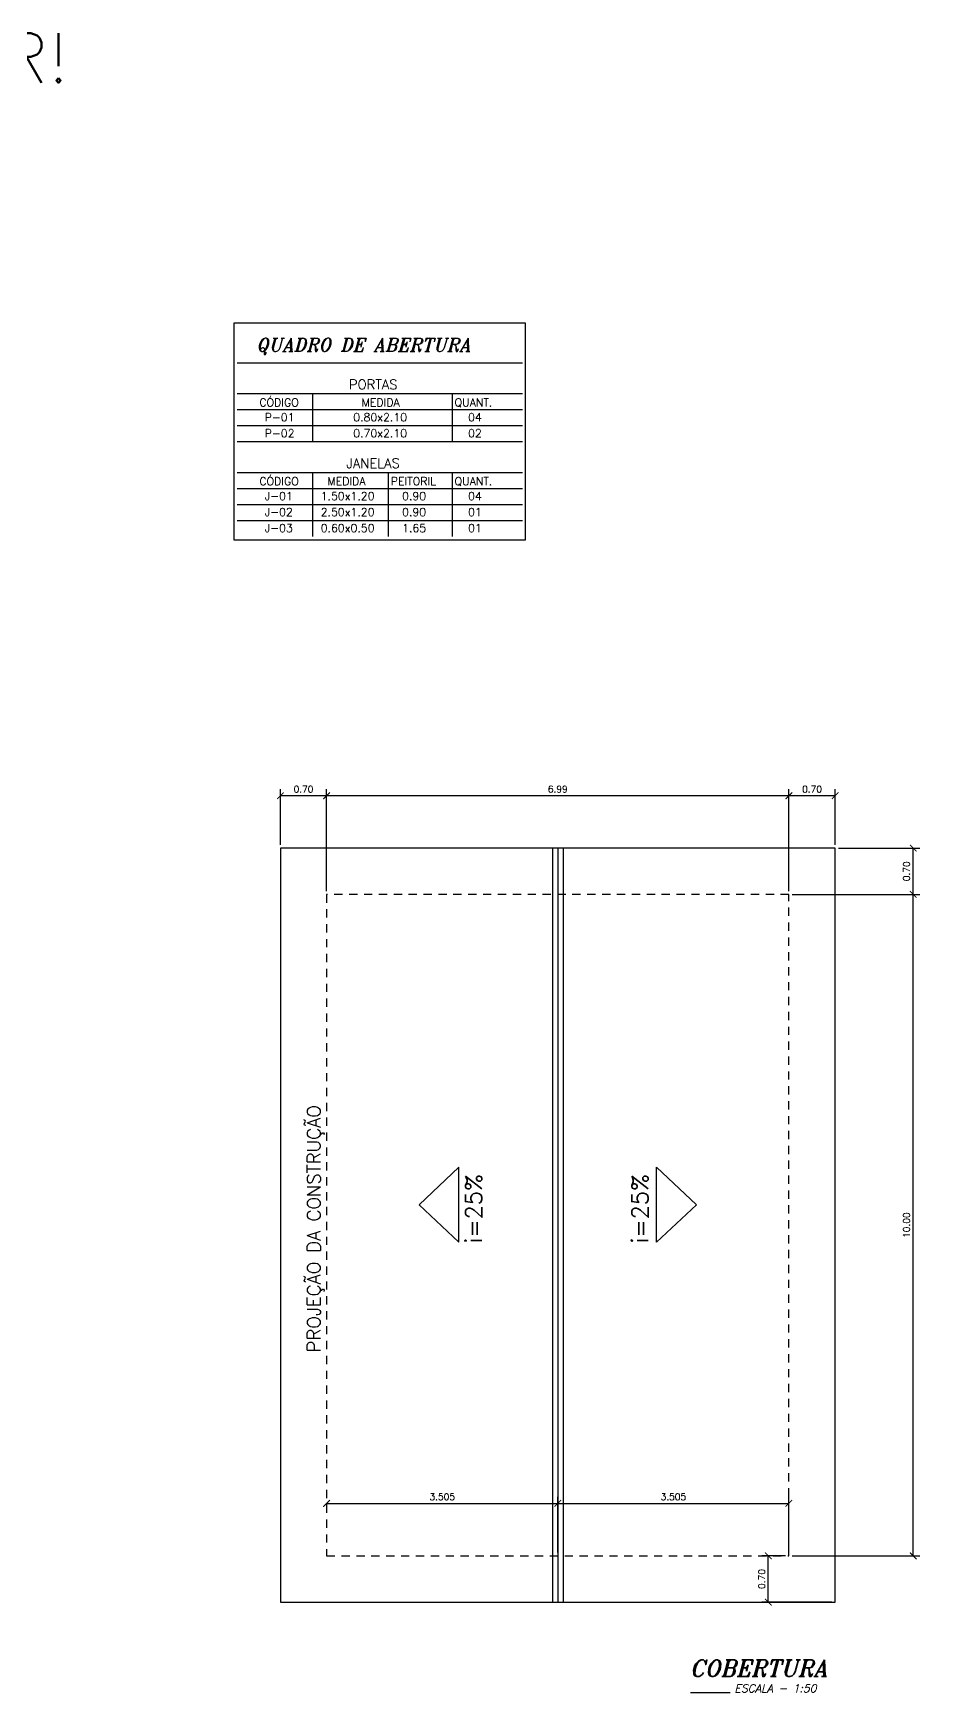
# Model space of a CAD drawing. Extents: x -31.1 to 8.5, y -9.6 to 18.4.
# Drawn here: x -4.92 to 8.49, y -6.72 to 18.37 of the extents above; entities that cross this region are included whole.
import ezdxf

# ---------------------------------------------------------------- set-up
doc = ezdxf.new("R2010")
doc.units = 0
doc.header["$MEASUREMENT"] = 0
doc.linetypes.add('HIDDEN2', pattern=[0.1875, 0.125, -0.0625])
doc.layers.get('0').update_dxf_attribs({"linetype": 'CONTINUOUS'})
doc.layers.get('DEFPOINTS').update_dxf_attribs({"linetype": 'CONTINUOUS'})
for name, color, linetype in [('COBERTURA', 2, 'CONTINUOUS'), ('COTAS', 1, 'CONTINUOUS'), ('PROJECAO', 7, 'HIDDEN2'), ('TEXTO0', 7, 'CONTINUOUS'), ('TEXTO1', 2, 'CONTINUOUS'), ('TEXTO2', 6, 'CONTINUOUS')]:
    doc.layers.add(name, color=color, linetype=linetype)
doc.styles.add('TEXTO0', font='romans.shx')
doc.styles.add('TEXTO1', font='romant.shx')
doc.dimstyles.get("Standard").update_dxf_attribs({"dimtxt": 0.1, "dimasz": 0.1, "dimexe": 0.1, "dimexo": 0.05, "dimgap": 0.05, "dimtad": 1, "dimzin": 0, "dimdsep": 46, "dimtxsty": 'TEXTO0', "dimblk1": 'ARCHTICK', "dimblk2": 'ARCHTICK', "dimsah": 1, "dimcen": 0.09, "dimclrt": 7, "dimadec": 0, "dimazin": 0, "dimtfac": 1, "dimtdec": 4, "dimtmove": 0, "dimatfit": 3, "dimldrblk": 'ARCHTICK', "dimfxl": 1, "dimtolj": 1, "dimtzin": 0, "dimarcsym": 0})

# ---------------------------------------------------------------- blocks, each defined once
blk = doc.blocks.new('_ARCHTICK')
at = {"color": 0, "linetype": 'ByBlock', "const_width": 0.15}
blk.add_lwpolyline([(-0.5, -0.5), (0.5, 0.5)], dxfattribs=at)
blk = doc.blocks.new('*D63')
at = {"layer": 'COTAS', "color": 0, "lineweight": -2, "transparency": 16777216}
for p, q in [((6.461, -4.652), (6.099, -4.652)), ((6.199, -5.352), (6.199, -4.652)), ((7.161, -5.352), (6.099, -5.352))]:
    blk.add_line(p, q, dxfattribs=at)
at = {"layer": 'DEFPOINTS', "color": 0, "transparency": 16777216}
for p in [(6.199, -4.652), (6.511, -4.652), (7.211, -5.352)]:
    blk.add_point(p, dxfattribs=at)
at = {"layer": 'COTAS', "color": 0, "lineweight": -2, "transparency": 16777216, "xscale": 0.1, "yscale": 0.1, "zscale": 0.1}
for p, rotation in [((6.199, -4.652), 90), ((6.199, -5.352), 270)]:
    blk.add_blockref('_ARCHTICK', p, dxfattribs=dict(at, rotation=rotation))
at = {"layer": 'COTAS', "color": 7, "transparency": 16777216, "insert": (6.099, -5.002), "char_height": 0.1, "attachment_point": 5, "rotation": 90, "style": 'TEXTO0'}
blk.add_mtext('\\A1;0.70', dxfattribs=at)
blk = doc.blocks.new('*D64')
at = {"layer": 'COTAS', "color": 0, "lineweight": -2, "transparency": 16777216}
for p, q in [((6.561, 5.348), (8.49, 5.348)), ((8.39, -4.652), (8.39, 5.348)), ((6.561, -4.652), (8.49, -4.652))]:
    blk.add_line(p, q, dxfattribs=at)
at = {"layer": 'DEFPOINTS', "color": 0, "transparency": 16777216}
for p in [(6.511, 5.348), (8.39, 5.348), (6.511, -4.652)]:
    blk.add_point(p, dxfattribs=at)
at = {"layer": 'COTAS', "color": 0, "lineweight": -2, "transparency": 16777216, "xscale": 0.1, "yscale": 0.1, "zscale": 0.1}
for p, rotation in [((8.39, 5.348), 90), ((8.39, -4.652), 270)]:
    blk.add_blockref('_ARCHTICK', p, dxfattribs=dict(at, rotation=rotation))
at = {"layer": 'COTAS', "color": 7, "transparency": 16777216, "insert": (8.29, 0.348), "char_height": 0.1, "attachment_point": 5, "rotation": 90, "style": 'TEXTO0'}
blk.add_mtext('\\A1;10.00', dxfattribs=at)
blk = doc.blocks.new('*D65')
at = {"layer": 'COTAS', "color": 0, "lineweight": -2, "transparency": 16777216}
for p, q in [((7.261, 6.048), (8.49, 6.048)), ((8.39, 5.348), (8.39, 6.048))]:
    blk.add_line(p, q, dxfattribs=at)
at = {"layer": 'DEFPOINTS', "color": 0, "transparency": 16777216}
for p in [(7.211, 6.048), (8.39, 6.048), (6.511, 5.348)]:
    blk.add_point(p, dxfattribs=at)
at = {"layer": 'COTAS', "color": 0, "lineweight": -2, "transparency": 16777216, "xscale": 0.1, "yscale": 0.1, "zscale": 0.1}
for p, rotation in [((8.39, 6.048), 90), ((8.39, 5.348), 270)]:
    blk.add_blockref('_ARCHTICK', p, dxfattribs=dict(at, rotation=rotation))
at = {"layer": 'COTAS', "color": 7, "transparency": 16777216, "insert": (8.29, 5.698), "char_height": 0.1, "attachment_point": 5, "rotation": 90, "style": 'TEXTO0'}
blk.add_mtext('\\A1;0.70', dxfattribs=at)
blk = doc.blocks.new('*D66')
at = {"layer": 'COTAS', "color": 0, "lineweight": -2, "transparency": 16777216}
for p, q in [((6.511, 5.398), (6.511, 6.94)), ((7.211, 6.84), (6.511, 6.84)), ((7.211, 6.098), (7.211, 6.94))]:
    blk.add_line(p, q, dxfattribs=at)
at = {"layer": 'DEFPOINTS', "color": 0, "transparency": 16777216}
for p in [(6.511, 6.84), (7.211, 6.048), (6.511, 5.348)]:
    blk.add_point(p, dxfattribs=at)
at = {"layer": 'COTAS', "color": 0, "lineweight": -2, "transparency": 16777216, "xscale": 0.1, "yscale": 0.1, "zscale": 0.1, "rotation": 180}
blk.add_blockref('_ARCHTICK', (6.511, 6.84), dxfattribs=at)
at = {"layer": 'COTAS', "color": 0, "lineweight": -2, "transparency": 16777216, "xscale": 0.1, "yscale": 0.1, "zscale": 0.1}
blk.add_blockref('_ARCHTICK', (7.211, 6.84), dxfattribs=at)
at = {"layer": 'COTAS', "color": 7, "transparency": 16777216, "insert": (6.861, 6.94), "char_height": 0.1, "attachment_point": 5, "style": 'TEXTO0'}
blk.add_mtext('\\A1;0.70', dxfattribs=at)
blk = doc.blocks.new('*D67')
at = {"layer": 'COTAS', "color": 0, "lineweight": -2, "transparency": 16777216}
for p, q in [((-0.479, 5.398), (-0.479, 6.94)), ((6.511, 6.84), (-0.479, 6.84))]:
    blk.add_line(p, q, dxfattribs=at)
at = {"layer": 'DEFPOINTS', "color": 0, "transparency": 16777216}
for p in [(-0.479, 6.84), (-0.479, 5.348), (6.511, 5.348)]:
    blk.add_point(p, dxfattribs=at)
at = {"layer": 'COTAS', "color": 0, "lineweight": -2, "transparency": 16777216, "xscale": 0.1, "yscale": 0.1, "zscale": 0.1, "rotation": 180}
blk.add_blockref('_ARCHTICK', (-0.479, 6.84), dxfattribs=at)
at = {"layer": 'COTAS', "color": 0, "lineweight": -2, "transparency": 16777216, "xscale": 0.1, "yscale": 0.1, "zscale": 0.1}
blk.add_blockref('_ARCHTICK', (6.511, 6.84), dxfattribs=at)
at = {"layer": 'COTAS', "color": 7, "transparency": 16777216, "insert": (3.016, 6.94), "char_height": 0.1, "attachment_point": 5, "style": 'TEXTO0'}
blk.add_mtext('\\A1;6.99', dxfattribs=at)
blk = doc.blocks.new('*D68')
at = {"layer": 'COTAS', "color": 0, "lineweight": -2, "transparency": 16777216}
for p, q in [((-1.179, 6.098), (-1.179, 6.94)), ((-0.479, 6.84), (-1.179, 6.84))]:
    blk.add_line(p, q, dxfattribs=at)
at = {"layer": 'DEFPOINTS', "color": 0, "transparency": 16777216}
for p in [(-1.179, 6.84), (-1.179, 6.048), (-0.479, 5.348)]:
    blk.add_point(p, dxfattribs=at)
at = {"layer": 'COTAS', "color": 0, "lineweight": -2, "transparency": 16777216, "xscale": 0.1, "yscale": 0.1, "zscale": 0.1, "rotation": 180}
blk.add_blockref('_ARCHTICK', (-1.179, 6.84), dxfattribs=at)
at = {"layer": 'COTAS', "color": 0, "lineweight": -2, "transparency": 16777216, "xscale": 0.1, "yscale": 0.1, "zscale": 0.1}
blk.add_blockref('_ARCHTICK', (-0.479, 6.84), dxfattribs=at)
at = {"layer": 'COTAS', "color": 7, "transparency": 16777216, "insert": (-0.829, 6.94), "char_height": 0.1, "attachment_point": 5, "style": 'TEXTO0'}
blk.add_mtext('\\A1;0.70', dxfattribs=at)
blk = doc.blocks.new('*D69')
at = {"layer": 'COTAS', "color": 0, "lineweight": -2, "transparency": 16777216}
for p, q in [((3.016, -4.602), (3.016, -3.758)), ((-0.479, -3.858), (3.016, -3.858))]:
    blk.add_line(p, q, dxfattribs=at)
at = {"layer": 'DEFPOINTS', "color": 0, "transparency": 16777216}
for p in [(3.016, -3.858), (-0.479, -4.652), (3.016, -4.652)]:
    blk.add_point(p, dxfattribs=at)
at = {"layer": 'COTAS', "color": 0, "lineweight": -2, "transparency": 16777216, "xscale": 0.1, "yscale": 0.1, "zscale": 0.1, "rotation": 180}
blk.add_blockref('_ARCHTICK', (-0.479, -3.858), dxfattribs=at)
at = {"layer": 'COTAS', "color": 0, "lineweight": -2, "transparency": 16777216, "xscale": 0.1, "yscale": 0.1, "zscale": 0.1}
blk.add_blockref('_ARCHTICK', (3.016, -3.858), dxfattribs=at)
at = {"layer": 'COTAS', "color": 7, "transparency": 16777216, "insert": (1.269, -3.758), "char_height": 0.1, "attachment_point": 5, "style": 'TEXTO0'}
blk.add_mtext('\\A1;3.505', dxfattribs=at)
blk = doc.blocks.new('*D70')
at = {"layer": 'COTAS', "color": 0, "lineweight": -2, "transparency": 16777216}
for p, q in [((6.511, -4.602), (6.511, -3.758)), ((3.016, -3.858), (6.511, -3.858))]:
    blk.add_line(p, q, dxfattribs=at)
at = {"layer": 'DEFPOINTS', "color": 0, "transparency": 16777216}
for p in [(6.511, -3.858), (3.016, -4.652), (6.511, -4.652)]:
    blk.add_point(p, dxfattribs=at)
at = {"layer": 'COTAS', "color": 0, "lineweight": -2, "transparency": 16777216, "xscale": 0.1, "yscale": 0.1, "zscale": 0.1, "rotation": 180}
blk.add_blockref('_ARCHTICK', (3.016, -3.858), dxfattribs=at)
at = {"layer": 'COTAS', "color": 0, "lineweight": -2, "transparency": 16777216, "xscale": 0.1, "yscale": 0.1, "zscale": 0.1}
blk.add_blockref('_ARCHTICK', (6.511, -3.858), dxfattribs=at)
at = {"layer": 'COTAS', "color": 7, "transparency": 16777216, "insert": (4.764, -3.758), "char_height": 0.1, "attachment_point": 5, "style": 'TEXTO0'}
blk.add_mtext('\\A1;3.505', dxfattribs=at)

msp = doc.modelspace()

# ---------------------------------------------------------------- linework, layer by layer
at = {"layer": 'COBERTURA'}
for p, q in [((2.936, 6.048), (2.936, -5.352)), ((3.016, 6.048), (3.016, -5.352)), ((3.096, 6.048), (3.096, -5.352)), ((0.918, 0.656), (1.521, 1.223)), ((1.521, 0.089), (1.521, 1.223)), ((5.114, 0.656), (4.511, 1.223)), ((4.511, 0.089), (4.511, 1.223)), ((0.918, 0.656), (1.521, 0.089)), ((5.114, 0.656), (4.511, 0.089))]:
    msp.add_line(p, q, dxfattribs=at)
msp.add_lwpolyline([(7.211, -5.352), (7.211, 6.048), (-1.179, 6.048), (-1.179, -5.352)], close=True, dxfattribs=at)
at = {"layer": 'PROJECAO'}
msp.add_lwpolyline([(6.511, -4.652), (6.511, 5.348), (-0.479, 5.348), (-0.479, -4.652)], close=True, dxfattribs=at)
at = {"layer": 'TEXTO0'}
for p, q in [((-1.834, 12.677), (2.48, 12.677)), ((-1.834, 12.435), (2.48, 12.435)), ((-1.834, 11.486), (2.48, 11.486)), ((-1.834, 11.244), (2.48, 11.244)), ((-1.834, 11.002), (2.48, 11.002)), ((5.622, -6.722), (5.022, -6.722))]:
    msp.add_line(p, q, dxfattribs=at)
at = {"layer": 'TEXTO1'}
for p, q in [((-1.834, 12.919), (2.48, 12.919)), ((-0.689, 12.193), (-0.689, 12.919)), ((1.421, 12.919), (1.421, 12.193)), ((-1.834, 12.193), (2.48, 12.193)), ((-1.834, 11.728), (2.48, 11.728)), ((-0.689, 10.76), (-0.689, 11.728)), ((0.456, 10.76), (0.456, 11.728)), ((1.421, 11.728), (1.421, 10.76))]:
    msp.add_line(p, q, dxfattribs=at)
at = {"layer": 'TEXTO2'}
msp.add_line((-1.834, 13.384), (2.48, 13.384), dxfattribs=at)
msp.add_lwpolyline([(2.53, 13.982), (-1.884, 13.982), (-1.884, 10.71), (2.53, 10.71)], close=True, dxfattribs=at)

# ---------------------------------------------------------------- texts
at = {"layer": 'COBERTURA', "style": 'TEXTO0'}
for p in [(1.87, 0.071), (4.384, 0.071)]:
    msp.add_text('i=25%', height=0.25, rotation=90, dxfattribs=at).set_placement(p)
at = {"layer": 'COTAS', "style": 'TEXTO0'}
msp.add_text('LEIA ANTES DE USAR!', height=0.75, dxfattribs=at).set_placement((-15.173, 17.618))
at = {"layer": 'TEXTO0', "style": 'TEXTO1'}
for s, p in [('CÓDIGO', (-1.497, 12.725)), ('MEDIDA', (0.05, 12.725)), ('QUANT.', (1.456, 12.725)), ('P-01', (-1.416, 12.501)), ('0.80x2.10', (-0.077, 12.501)), ('04', (1.659, 12.501)), ('P-02', (-1.416, 12.259)), ('0.70x2.10', (-0.077, 12.259)), ('02', (1.659, 12.259)), ('CÓDIGO', (-1.497, 11.534)), ('MEDIDA', (-0.467, 11.534)), ('PEITORIL', (0.491, 11.534)), ('QUANT.', (1.456, 11.534)), ('J-01', (-1.416, 11.31)), ('1.50x1.20', (-0.569, 11.31)), ('0.90', (0.662, 11.31)), ('04', (1.659, 11.31)), ('J-02', (-1.416, 11.068)), ('2.50x1.20', (-0.569, 11.068)), ('0.90', (0.662, 11.068)), ('01', (1.659, 11.068)), ('J-03', (-1.416, 10.826)), ('0.60x0.50', (-0.569, 10.826)), ('1.65', (0.662, 10.826)), ('01', (1.659, 10.826))]:
    msp.add_text(s, height=0.121, dxfattribs=at).set_placement(p)
at = {"layer": 'TEXTO0', "style": 'TEXTO0'}
msp.add_text('PROJEÇÃO DA CONSTRUÇÃO', height=0.2, rotation=90, dxfattribs=at).set_placement((-0.572, -1.576))
at = {"layer": 'TEXTO0', "style": 'TEXTO1', "oblique": 15}
msp.add_text('ESCALA - 1:50', height=0.12, dxfattribs=at).set_placement((5.688, -6.715))
at = {"layer": 'TEXTO1', "style": 'TEXTO1'}
for s, p in [('PORTAS', (-0.142, 12.985)), ('JANELAS', (-0.181, 11.794))]:
    msp.add_text(s, height=0.1452, dxfattribs=at).set_placement(p)
at = {"layer": 'TEXTO2', "style": 'TEXTO1', "oblique": 15}
for s, height, p in [('QUADRO DE ABERTURA', 0.2, (-1.547, 13.557)), ('COBERTURA', 0.25, (5.012, -6.476))]:
    msp.add_text(s, height=height, dxfattribs=at).set_placement(p)

# ---------------------------------------------------------------- dimensions: what is measured, and where the dimension line sits
at = {"layer": 'COTAS'}
for base, p1, p2, picture, middle in [((-1.179, 6.84), (-0.479, 5.348), (-1.179, 6.048), '*D68', (-0.829, 6.94)), ((-0.479, 6.84), (6.511, 5.348), (-0.479, 5.348), '*D67', (3.016, 6.94))]:
    dim = msp.add_linear_dim(base=base, p1=p1, p2=p2, dimstyle='STANDARD', override={"dimse1": 1, "dimtix": 1, "dimtmove": 1}, dxfattribs=at)
    dim.commit()
    dim.dimension.update_dxf_attribs({"geometry": picture, "text_midpoint": middle})
dim = msp.add_linear_dim(base=(6.511, 6.84), p1=(7.211, 6.048), p2=(6.511, 5.348), dimstyle='STANDARD', dxfattribs=at)
dim.commit()
dim.dimension.update_dxf_attribs({"geometry": '*D66', "text_midpoint": (6.861, 6.94)})
dim = msp.add_linear_dim(base=(8.39, 6.048), p1=(6.511, 5.348), p2=(7.211, 6.048), angle=90, dimstyle='STANDARD', override={"dimse1": 1, "dimtix": 1, "dimtmove": 1}, dxfattribs=at)
dim.commit()
dim.dimension.update_dxf_attribs({"geometry": '*D65', "text_midpoint": (8.29, 5.698)})
for base, p1, p2, picture, middle in [((8.39, 5.348), (6.511, -4.652), (6.511, 5.348), '*D64', (8.29, 0.348)), ((6.199, -4.652), (7.211, -5.352), (6.511, -4.652), '*D63', (6.099, -5.002))]:
    dim = msp.add_linear_dim(base=base, p1=p1, p2=p2, angle=90, dimstyle='STANDARD', dxfattribs=at)
    dim.commit()
    dim.dimension.update_dxf_attribs({"geometry": picture, "text_midpoint": middle})
for base, p1, p2, picture, middle in [((3.016, -3.858), (-0.479, -4.652), (3.016, -4.652), '*D69', (1.269, -3.758)), ((6.511, -3.858), (3.016, -4.652), (6.511, -4.652), '*D70', (4.764, -3.758))]:
    dim = msp.add_linear_dim(base=base, p1=p1, p2=p2, text='3.505', dimstyle='STANDARD', override={"dimse1": 1, "dimtix": 1, "dimtmove": 1}, dxfattribs=at)
    dim.commit()
    dim.dimension.update_dxf_attribs({"geometry": picture, "text_midpoint": middle})

doc.saveas('drawing.dxf')
